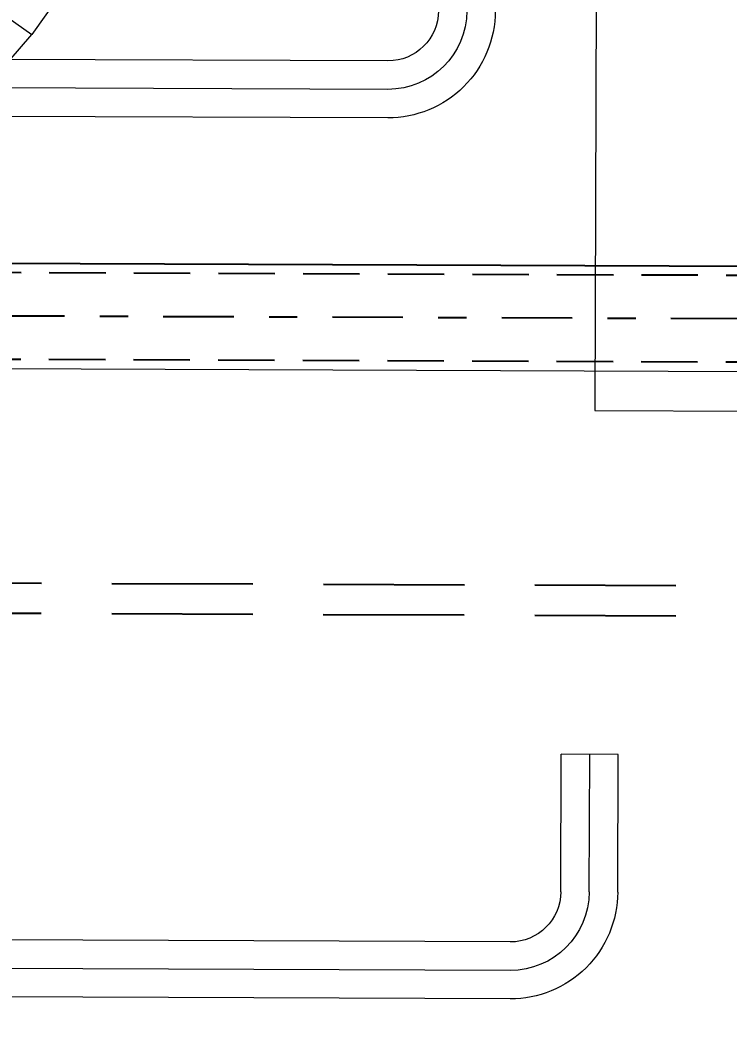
# Model space of a CAD drawing. Header units: millimetres. Extents: x -4 to 3776, y -4 to 4079.
# Drawn here: x 665.011 to 667.525, y 537.424 to 540.965 of the extents above; entities that cross this region are included whole.
import ezdxf
from ezdxf import colors
from ezdxf.entities.mleader import LeaderData, LeaderLine
from ezdxf.math import Vec2, Vec3

# ---------------------------------------------------------------- set-up
doc = ezdxf.new("R2010")
doc.units = ezdxf.units.MM
for name, pattern in [('ACAD_ISO04W100', [30, 24, -3, 0, -3]), ('DASHDOT', [1, 0.5, -0.25, 0, -0.25]), ('DASHED', [0.75, 0.5, -0.25])]:
    doc.linetypes.add(name, pattern=pattern)
for name, color, linetype in [('4虚线层', 6, 'DASHED'), ('BK_kedu', 255, 'Continuous'), ('CENTER', 1, 'DASHDOT')]:
    doc.layers.add(name, color=color, linetype=linetype)
doc.layers.add('刻度', color=3, linetype='ACAD_ISO04W100', lineweight=13)
doc.styles.get("Standard").update_dxf_attribs({"font": 'arial.ttf'})

# ---------------------------------------------------------------- blocks, each defined once
blk = doc.blocks.new('A$C7A7A5333')
at = {"color": 3, "linetype": 'Continuous'}
for p, q in [((0, 42.63), (0, 97.3)), ((11.31, 42.63), (11.31, 97.3)), ((22.63, 42.63), (22.63, 97.3)), ((42.63, 22.63), (302.63, 22.63)), ((42.63, 11.31), (302.63, 11.31)), ((42.63, 0), (302.63, 0))]:
    blk.add_line(p, q, dxfattribs=at)
at = {"color": 3}
blk.add_line((0, 97.3), (22.63, 97.3), dxfattribs=at)
at = {"color": 3, "linetype": 'Continuous'}
for major_axis, start_param, end_param in [((42.63, 0), 3.141582, 4.712379), ((31.31, 0), 3.141578, 4.712374), ((20, 0), 3.141572, 4.712368)]:
    blk.add_ellipse((42.63, 42.63), major_axis=major_axis, ratio=1, start_param=start_param, end_param=end_param, dxfattribs=at)
blk = doc.blocks.new('A$C3E376056')
at = {"color": 3}
for p in [(1.9, 212.01), (30.29, 208.08), (26.19, 180.8)]:
    blk.add_line(p, (13.08, 196.04), dxfattribs=at)
blk = doc.blocks.new('xiang zuo qi zhong ji')
at = {"color": 3, "ltscale": 0.5}
for p, q in [((4.0175, 29.9569), (3.9992, 25.142)), ((3.9992, 25.142), (7.3874, 25.1291))]:
    blk.add_line(p, q, dxfattribs=at)
at = {"color": 3, "lineweight": 25}
blk.add_line((-0.4231, 25.6725), (8.2654, 25.6393), dxfattribs=at)
at = {"color": 3, "linetype": 'Continuous'}
blk.add_line((8.264, 25.2649), (1.6123, 25.2902), dxfattribs=at)
at = {"layer": '4虚线层', "color": 3, "ltscale": 0.4}
for p, q in [((8.2653, 25.6059), (-0.5442, 25.6395)), ((8.2641, 25.2983), (-0.5454, 25.3319))]:
    blk.add_line(p, q, dxfattribs=at)
at = {"layer": '4虚线层', "color": 3}
for p, q in [((8.7871, 24.503), (-0.2006, 24.5373)), ((8.7867, 24.396), (-0.2011, 24.4303))]:
    blk.add_line(p, q, dxfattribs=at)
at = {"layer": 'CENTER', "color": 3, "ltscale": 0.5}
blk.add_line((8.7194, 25.4504), (-0.9589, 25.4873), dxfattribs=at)
at = {"color": 3, "lineweight": 25, "xscale": -0.008916528105296934, "yscale": 0.008916528105296933, "zscale": 0.008916528105296933, "rotation": 359.7814459937342}
for p in [(3.6453, 26.1775), (4.0793, 23.055)]:
    blk.add_blockref('A$C7A7A5333', p, dxfattribs=at)
at = {"color": 3, "lineweight": -3, "xscale": -0.008916528105296934, "yscale": 0.008916528105296933, "zscale": 0.008916528105296933, "rotation": 359.7814459937342}
blk.add_blockref('A$C3E376056', (2.1131, 24.7257), dxfattribs=at)

msp = doc.modelspace()

# ---------------------------------------------------------------- block references
at = {"layer": '刻度', "color": 4, "lineweight": 25}
msp.add_blockref('xiang zuo qi zhong ji', (663.0495, 514.4393), dxfattribs=at)

# ---------------------------------------------------------------- leaders
at = {"layer": 'BK_kedu'}
ml = msp.add_multileader_mtext('Standard', dxfattribs=at)
ml.set_content('', color=256)
ml.set_leader_properties()
ml.build(insert=Vec2(0, 0))
ml.multileader.update_dxf_attribs({"text_right_attachment_type": 6, "dogleg_length": 0.36, "arrow_head_size": 0.18})
ctx = ml.context
ctx.base_point, ctx.char_height, ctx.arrow_head_size, ctx.landing_gap_size, ctx.plane_origin = Vec3(3775.9986, 4079.3284), 0.18, 0.18, 0.09, Vec3(3774.6386, 4079.3284)
ctx.right_attachment = 6
notes = []
notes.append((ctx, [(0, (0, 0, 0), (0, 0), (1, 0), 1, [])]))
ctx.mtext.insert, ctx.mtext.flow_direction = Vec3(3776.0886, 4079.4184), 5
for ctx, leaders in notes:
    for number, flags, end, landing, length, lines in leaders:
        leader = LeaderData()
        leader.index, (leader.has_last_leader_line, leader.has_dogleg_vector, leader.attachment_direction) = number, flags
        leader.last_leader_point, leader.dogleg_vector, leader.dogleg_length = Vec3(end), Vec3(landing), length
        for number, points, colour, breaks in lines:
            line = LeaderLine()
            line.index, line.vertices, line.color, line.breaks = number, Vec3.list(points), colors.encode_raw_color(colour), breaks
            leader.lines.append(line)
        ctx.leaders.append(leader)

doc.saveas('drawing.dxf')
